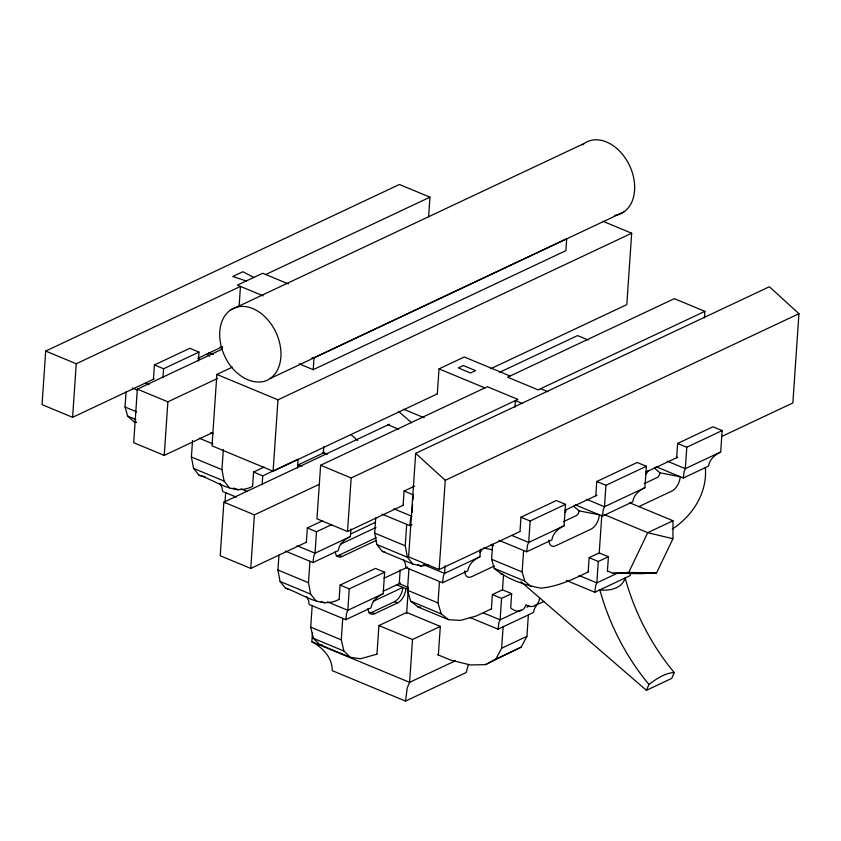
<?xml version="1.0" encoding="UTF-8"?>
<svg xmlns="http://www.w3.org/2000/svg" width="841" height="841" viewBox="0 0 841 841"><rect width="100%" height="100%" fill="white"/><g stroke="black" fill="none" stroke-linecap="round" stroke-linejoin="round"><path stroke-width="1.26" d="M607.328 570.955L612.931 573.278L640.831 573.678L656.6 572.879L672.926 538.745L673 520.768L629.594 502.739M428.616 216.757L429.951 197.172L399.401 184.484L45.698 351.075L42.05 404.637L72.599 417.315L154.113 378.923M72.599 417.315L76.247 363.764L240.473 286.413L239.128 306.008M136.168 422.518L133.824 421.541L127.664 416.148L125.025 407.023L126.055 391.895M222.487 349.036L137.346 389.141L133.687 442.692L164.237 455.38L212.72 432.547M153.44 379.238L154.418 364.962L189.793 348.3L198.949 352.106L198.35 360.926M162.975 377.588L163.585 368.768L198.949 352.106M164.237 455.38L167.885 401.819L217.556 378.429M252.447 486.403C234.029 496.201 216.095 480.484 198.97 475.186L193.556 468.405L191.401 456.978L192.526 440.6M232.305 367.17L216.873 374.434L212.006 445.846L273.094 471.223L437.478 393.798M229.509 487.875L224.105 481.094L221.95 469.667L223.328 449.504M389.436 424.2L223.874 502.172L220.216 555.733L250.765 568.421L306.555 542.14M224.968 502.771L225.651 492.689M252.605 486.329L253.583 472.053L264.19 467.049M250.765 568.421L254.413 514.86L319.464 484.227M262.14 484.679L262.739 475.859L298.113 459.197L297.514 468.017M273.094 471.223L277.972 399.811L631.675 233.22L626.808 304.631L490.808 368.684M338.976 599.444C320.558 609.241 302.623 593.525 285.498 588.227L280.085 581.446L277.929 570.019L278.97 554.892M313.22 369.672L314.04 357.751L566.687 238.749L565.867 250.671L313.22 369.672L299.123 363.817M306.345 542.245L307.322 527.959L322.65 520.737M316.048 600.916L310.634 594.135L308.479 582.708L309.94 561.283M320.621 465.262L351.17 477.951L517.919 399.412L487.37 386.723L320.621 465.262L316.973 518.813L347.522 531.501L403.302 505.231M331.817 524.542L316.489 531.764L315.028 553.189L313.83 555.975L312.999 562.555L285.267 551.034M376.8 654.203L360.516 658.755L350.34 657.326L319.801 644.648L313.378 638.34L310.718 627.144L312.179 605.73M323.343 453.015L323.785 446.571M468.448 664.39L466.177 672.527L405.541 701.089L332.227 670.634C332.542 657.767 322.587 647.391 311.853 641.757L312.474 632.674M339.133 599.37L340.111 585.084L375.475 568.432L384.642 572.237L383.181 593.662C377.462 596.364 371.859 601.147 371.049 607.78L345.777 619.68L309.131 604.458L308.542 600.369L306.587 596.469M347.522 531.501L351.17 477.951M350.34 657.326L343.927 651.018L341.267 639.833L342.729 618.408M312.999 562.555L338.261 550.655C339.07 544.022 344.684 539.239 350.392 536.526L350.907 528.968M384.642 572.237L349.267 588.889L347.817 610.314L346.618 613.1L345.777 619.68M428.595 564.637L421.457 566.14L412.794 563.996L382.245 551.307L376.842 544.526L374.687 533.099L375.717 517.982M376.968 654.119L378.923 625.557L406.708 612.469L440.316 626.419L438.361 654.981M403.102 505.325L404.079 491.039L414.687 486.045M400.2 569.809L399.254 583.665L408.411 587.47M412.794 563.996L407.391 557.215L405.236 545.788L406.697 524.364M721.652 436.511L792.863 402.965L798.95 313.704L769.378 286.739L415.675 453.331L408.61 556.879L439.16 569.567L519.875 531.544M412.037 512.484L412.553 504.926M412.899 499.89L413.236 494.844L404.079 491.039M491.649 608.758L476.248 616.011L460.3 620.416L448.61 619.701L418.061 607.013L410.639 601.178L407.475 590.235L408.936 568.81M406.634 613.657L408.327 588.784M440.316 626.419L412.521 639.507L409.599 682.356L407.212 687.927L405.541 701.089M437.32 393.872L439.023 368.884L464.285 356.983L510.109 376.011M439.16 569.567L445.246 480.306L415.675 453.331M448.61 619.701L441.189 613.867L438.014 602.913L439.475 581.499M445.078 565.835L444.563 573.394L443.365 576.18L442.534 582.76L405.877 567.538L405.299 563.449L403.333 559.559M442.534 582.76L467.796 570.86C468.616 564.227 474.219 559.444 479.938 556.742L480.453 549.184M588.048 572.006C573.026 579.365 557.499 586.713 540.595 588.132C524.321 584.926 506.934 579.26 494.235 568.39L491.596 559.265L492.626 544.138M491.407 608.873L492.384 594.587L502.487 589.825L511.654 593.641L510.676 607.917A14.234 10.124 64.8 0 0 519.833 610.997L521.872 610.24A14.234 10.124 64.8 0 0 525.898 604.753A14.234 10.124 64.8 0 0 532.847 606.445L544.106 601.452M511.654 593.641L501.551 598.393L500.09 619.817L498.892 622.603L498.061 629.184L469.677 617.399M502.445 590.477L503.507 574.897M514.944 407.128L515.386 400.6L522.65 403.617M437.572 654.655L450.587 660.059L470.35 664.968L485.457 664.632L495.885 659.05L501.646 648.222L503.107 626.797M520.011 531.48L520.978 517.204L556.353 500.542L565.52 504.348L564.059 525.772C558.34 528.474 552.737 533.268 551.917 539.89L526.655 551.791L498.923 540.279M530.934 586.471L524.773 581.078L522.135 571.954L523.596 550.529M565.52 504.348L530.145 521.01L528.684 542.434L527.486 545.21L526.655 551.791M485.457 664.632L521.147 647.149L526.918 636.322L528.379 614.908M588.164 571.954L589.131 557.667L599.244 552.915L608.411 556.721L607.433 570.997M595.796 495.78L596.774 481.504L637.194 462.466L646.361 466.271L644.9 487.696C639.181 490.398 633.578 495.181 632.768 501.814L602.45 516.101L575.255 504.8M608.411 556.721L598.298 561.483L596.837 582.897L595.638 585.683L594.808 592.264L566.435 580.479M599.191 553.609L601.83 514.923M646.361 466.271L605.941 485.31L604.479 506.734L603.281 509.52L602.45 516.101M676.648 457.704L677.625 443.428L712.989 426.765L722.156 430.571L720.695 451.995C714.976 454.697 709.373 459.491 708.564 466.114L683.291 478.014L656.096 466.723M722.156 430.571L686.782 447.233L685.32 468.658L684.132 471.433L683.291 478.014M704.432 317.877L704.874 311.349L674.324 298.66L507.586 377.199L538.124 389.888L704.874 311.349M705.336 467.365C707.554 492.626 692.847 515.659 672.243 529.094M382.024 514.114L409.746 525.636L410.587 519.055L411.775 516.269L393.893 508.847M630.571 573.551L630.182 575.601L594.808 592.264M520.852 581.657L646.414 690.324L648.958 684.479A51.627 19.206 -49.1 0 1 674.23 672.579A182.991 130.113 64.8 0 1 625.126 577.988C622.046 588.553 609.452 591.128 599.864 589.888A182.991 130.113 64.8 0 0 648.958 684.479M674.23 672.579L671.675 678.424L646.414 690.324M612.931 573.278L628.69 572.49L647.738 532.668L673 520.768M537.052 604.626L534.561 608.453L533.425 612.521L498.061 629.184M265.735 274.513L429.951 197.172M230.466 310.066L584.169 143.464M197.835 358.34L222.644 346.65M270.224 378.503L623.927 211.9M297.472 465.199L324.721 452.363M499.522 372.342L577.578 335.58L588.153 339.974M445.246 480.306L798.95 313.704M350.644 533.993L375.254 522.398M350.392 536.526L315.028 553.189L297.146 545.756M340.437 544.211L375.969 527.475M336.158 555.806A11.911 6.591 -67.4 0 0 338.997 555.26L376.316 537.683M338.997 555.26L342.056 556.521L375.874 540.595M409.746 525.636L412.048 524.553M384.001 578.24L407.696 567.076M383.202 591.223L400.621 583.023M383.181 593.662L347.817 610.314L327.548 601.904M564.973 510.308L597.026 495.212M645.688 472.285L677.73 457.199M373.225 601.336L402.839 587.396A11.911 6.591 -67.4 0 1 394.524 601.672L371.785 612.385A11.911 6.591 -67.4 0 1 368.936 612.931M371.785 612.385L374.844 613.657L397.583 602.944A11.911 6.591 -67.4 0 0 405.888 588.658L407.906 587.712M479.938 556.742L444.563 573.394L423.107 564.49M563.323 521.735L576.295 515.628A3.974 2.197 -67.4 0 0 579.071 510.865L599.391 514.829A11.911 6.591 -67.4 0 1 591.086 529.105L555.712 545.767A11.911 6.591 -67.4 0 1 548.837 539.985M644.174 483.659L657.147 477.541A3.974 2.197 -67.4 0 0 659.912 472.789L680.243 476.752A11.911 6.591 -67.4 0 1 671.927 491.028L638.918 506.576M564.059 525.772L528.684 542.434L511.99 535.496M644.9 487.696L604.479 506.734L586.597 499.302M720.695 451.995L685.32 468.658L667.439 461.225M494.329 566.025L471.591 576.737A11.911 6.591 -67.4 0 1 464.716 570.955M521.073 609.935L500.09 619.817L483.396 612.889M526.908 607.181L529.241 606.088M617.83 573.015L596.837 582.897L578.955 575.475M455.296 660.837L409.599 682.356L311.853 641.757M501.646 648.222L526.918 636.322M495.885 659.05L521.147 647.149M311.937 357.888L314.04 357.751M628.69 572.49L656.6 572.879M418.061 607.013L420.658 607.17M319.801 644.648L322.345 645.005M133.824 421.541L136.242 421.951M500.384 573.783L502.802 574.203M483.586 548.027L492.479 549.762M672.926 538.745L647.738 532.668L604.332 514.639M198.97 475.186L205.151 476.721M382.245 551.307L384.726 551.927M285.498 588.227L287.969 588.837M246.255 280.978L232.778 276.5L242.881 271.738L253.835 277.414M602.923 221.278L631.675 233.22M677.625 443.428L686.782 447.233M288.4 283.932L262.676 273.251L237.414 285.152L263.138 295.832M540.658 388.7L547.922 391.717M439.023 368.884L484.847 387.911M596.774 481.504L605.941 485.31M403.554 409.22L424.179 417.788M220.037 347.06L222.413 348.048M388.09 424.831L398.666 429.225M208.684 352.558L213.414 354.524M216.873 374.434L277.972 399.811M154.418 364.962L163.585 368.768M520.978 517.204L530.145 521.01M589.131 557.667L598.298 561.483M322.303 452.584L327.138 454.582M145.43 383.254L149.004 384.736M45.698 351.075L76.247 363.764M137.346 389.141L167.885 401.819M132.363 388.037L137.619 390.224M298.387 464.674L301.908 466.135M491.07 544.695L493.415 545.672M210.618 432.726L213.004 433.714M125.025 407.023L136.778 411.901M491.596 559.265L522.135 571.954M199.275 438.214L212.836 443.848M127.664 416.148L135.895 419.554M494.235 568.39L524.773 581.078M253.583 472.053L262.739 475.859M191.401 456.978L221.95 469.667M374.687 533.099L405.236 545.788M193.556 468.405L224.105 481.094M376.842 544.526L407.391 557.215M241.02 488.863L246.981 491.333M492.384 594.587L501.551 598.393M233.472 488.064L238.171 490.019M417.924 564.679L421.457 566.14M236.226 497.073L222.592 491.417L222.013 487.328L220.048 483.438M307.322 527.959L316.489 531.764M223.874 502.172L254.413 514.86M397.015 584.979L405.888 588.658M407.475 590.235L438.014 602.913M410.639 601.178L441.189 613.867M394.524 601.672L397.583 602.944M340.111 585.084L349.267 588.889M277.929 570.019L308.479 582.708M280.085 581.446L310.634 594.135M321.178 601.599L324.7 603.06M378.923 625.557L412.521 639.507M310.718 627.144L341.267 639.833M313.378 638.34L343.927 651.018M654.34 468.027L659.912 472.789M573.488 506.103L579.071 510.865M206.928 353.861L209.714 356.237M398.434 411.344L411.627 422.76M350.781 434.482L357.709 440.474M582.214 145.009A39.716 28.237 64.8 0 1 629.762 166.013A39.716 28.237 64.8 0 1 614.76 215.401M539.628 597.909A14.234 10.124 64.8 0 1 534.929 605.783M482.03 549.236A3.974 2.197 -67.4 0 1 479.549 552.537M342.056 556.521A11.911 6.591 -67.4 0 1 335.212 551.402M374.844 613.657A11.911 6.591 -67.4 0 1 367.99 608.537M199.548 358.518A11.911 6.591 -67.4 0 1 198.308 360.39M648.012 470.613A11.911 6.591 -67.4 0 1 645.72 474.555M566.109 510.76A11.911 6.591 -67.4 0 1 564.868 512.632M463.349 365.551L458.292 367.927L470.508 373.005L475.564 370.618L463.349 365.551M263.506 381.541C251.774 383.927 240.589 377.294 232.957 368.863A39.716 28.237 64.8 0 1 228.51 311.612A39.716 28.237 64.8 0 1 275.301 331.049A39.716 28.237 64.8 0 1 263.506 381.541"/></g></svg>
